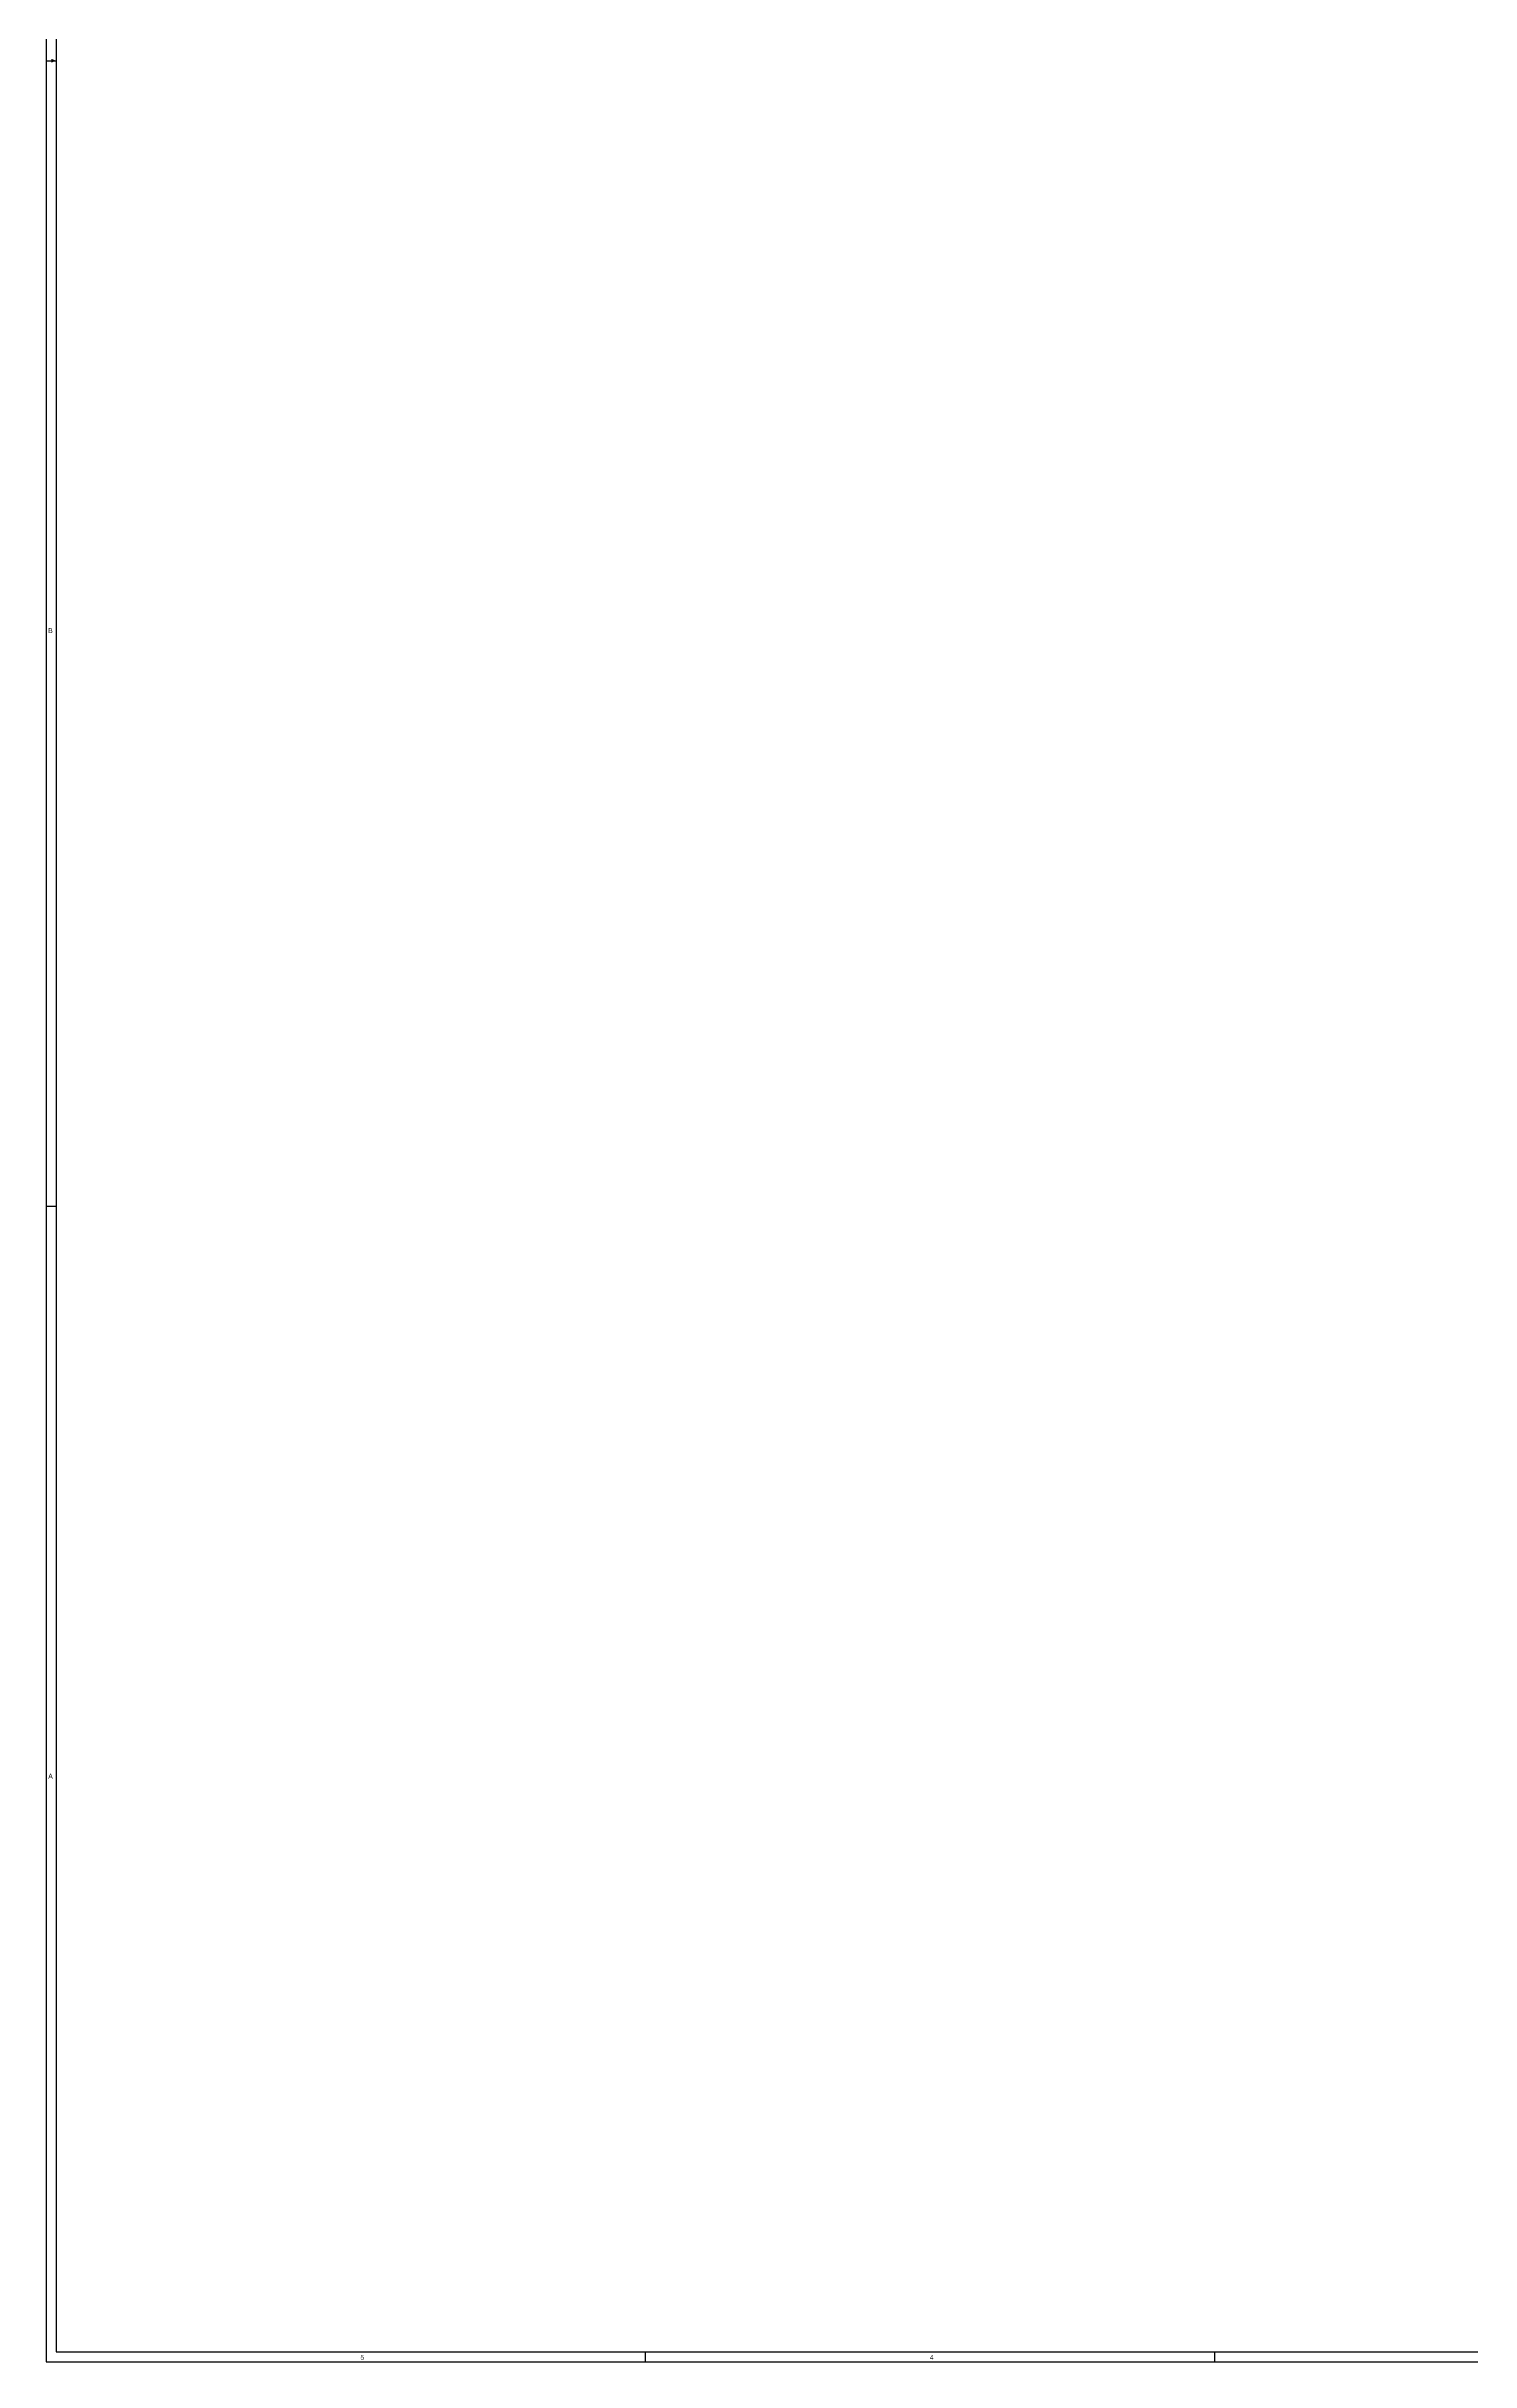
# Model space of a CAD drawing. Extents: x -3 to 747, y 3 to 1202.
# Drawn here: x -3 to 367, y 3 to 604 of the extents above; entities that cross this region are included whole.
import ezdxf

# ---------------------------------------------------------------- set-up
doc = ezdxf.new("R2010")
doc.units = 0

msp = doc.modelspace()

# ---------------------------------------------------------------- linework, layer by layer
at = {"layer": 'TITLE'}
for points in [[(-2.54, 2.54), (747.268, 2.54), (747.268, 1202.436), (-2.54, 1202.436)], [(0, 5.08), (744.728, 5.08), (744.728, 1199.896), (0, 1199.896)]]:
    msp.add_lwpolyline(points, close=True, dxfattribs=at)
for points in [[(-2.54, 599.948), (0, 599.948)], [(-2.54, 302.514), (0, 302.514)], [(152.908, 5.08), (152.908, 2.54)], [(300.736, 5.08), (300.736, 2.54)]]:
    msp.add_lwpolyline(points, dxfattribs=at)
msp.add_solid([(0, 599.948), (-1.27, 600.456), (-1.27, 599.44), (-1.27, 599.948)], dxfattribs=at)
msp.add_solid([(0, 599.948), (-1.27, 600.456), (-1.27, 599.44), (-1.27, 599.948)], dxfattribs=at)
msp.add_solid([(0, 599.948), (-1.27, 600.456), (-1.27, 599.44), (-1.27, 599.948)], dxfattribs=at)

# ---------------------------------------------------------------- texts
for s, p in [('B', (-2.032, 451.358)), ('A', (-2.032, 153.924)), ('5', (78.994, 3.048)), ('4', (226.822, 3.048))]:
    msp.add_text(s, height=1.27, dxfattribs=at).set_placement(p)

doc.saveas('drawing.dxf')
